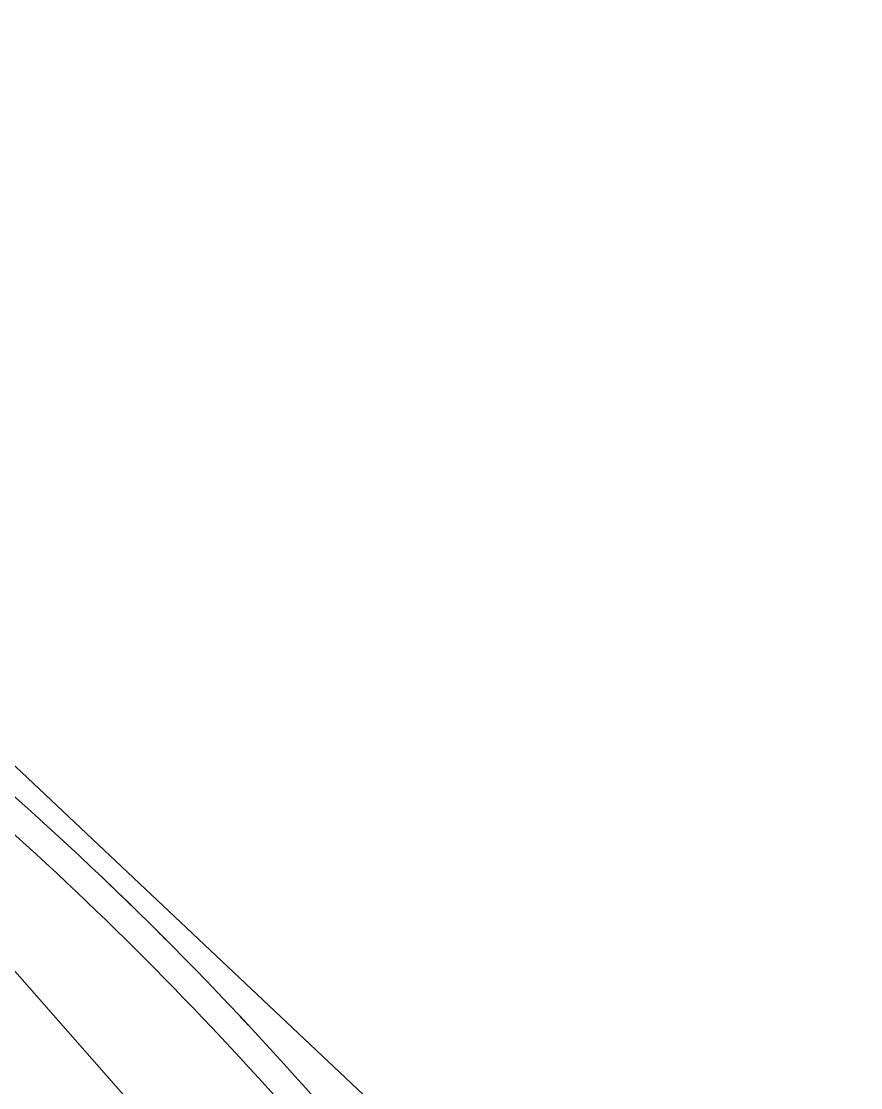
# Model space of a CAD drawing. Header units: millimetres. Extents: x 2822564 to 2991989, y -324396 to -253399.
# Drawn here: x 2833994.8 to 2834123.6, y -301584.7 to -301421.1 of the extents above; entities that cross this region are included whole.
import ezdxf

# ---------------------------------------------------------------- set-up
doc = ezdxf.new("R2010")
doc.units = ezdxf.units.MM
doc.linetypes.add('12017_XPLAN_GROUND$0$HIDDEN', pattern=[0.375, 0.25, -0.125])
doc.linetypes.add('DASHDOT', pattern=[1, 0.5, -0.25, 0, -0.25])
doc.layers.add('AX', color=1, linetype='DASHDOT')
doc.layers.add('coton tak bazo', color=191, linetype='Continuous', lineweight=5)
doc.layers.add('KATCHIN', color=253, linetype='12017_XPLAN_GROUND$0$HIDDEN', lineweight=5)

# ---------------------------------------------------------------- blocks, each defined once
blk = doc.blocks.new('fff')
at = {"layer": 'coton tak bazo', "ltscale": 0.303333}
blk.add_line((-1.69065, 0.29895), (-1.3091, -0.06044), dxfattribs=at)
at = {"layer": 'coton tak bazo', "ltscale": 0.090482}
blk.add_line((-1.53672, 0.20744), (-1.43347, 0.09003), dxfattribs=at)
blk.add_line((-1.53672, 0.20744), (-1.43347, 0.09003), dxfattribs=at)
at = {"layer": 'coton tak bazo', "ltscale": 0.000259523}
blk.add_line((-1.49083, 0.11757), (-1.49114, 0.11789), dxfattribs=at)
at = {"layer": 'coton tak bazo', "ltscale": 0.000189689}
blk.add_line((-1.49061, 0.11733), (-1.49083, 0.11757), dxfattribs=at)
at = {"layer": 'coton tak bazo', "ltscale": 0.000113354}
blk.add_line((-1.49048, 0.11718), (-1.49061, 0.11733), dxfattribs=at)
at = {"layer": 'coton tak bazo', "ltscale": 4.00707e-05}
blk.add_line((-1.49043, 0.11713), (-1.49048, 0.11718), dxfattribs=at)
at = {"layer": 'coton tak bazo', "ltscale": 5.84773e-05}
blk.add_line((-1.47703, 0.10329), (-1.4771, 0.10336), dxfattribs=at)
at = {"layer": 'coton tak bazo', "ltscale": 0.000175444}
blk.add_line((-1.47681, 0.10307), (-1.47703, 0.10329), dxfattribs=at)
at = {"layer": 'coton tak bazo', "ltscale": 0.000278276}
blk.add_line((-1.47647, 0.10273), (-1.47681, 0.10307), dxfattribs=at)
at = {"layer": 'coton tak bazo', "ltscale": 0.000365844}
blk.add_line((-1.47603, 0.10228), (-1.47647, 0.10273), dxfattribs=at)
at = {"layer": 'coton tak bazo', "ltscale": 0.000362038}
blk.add_line((-1.47558, 0.10184), (-1.47603, 0.10228), dxfattribs=at)
at = {"layer": 'coton tak bazo', "ltscale": 0.000278326}
blk.add_line((-1.47524, 0.1015), (-1.47558, 0.10184), dxfattribs=at)
at = {"layer": 'coton tak bazo', "ltscale": 0.000172055}
blk.add_line((-1.47503, 0.10129), (-1.47524, 0.1015), dxfattribs=at)
at = {"layer": 'coton tak bazo', "ltscale": 6.19404e-05}
blk.add_line((-1.47496, 0.10122), (-1.47503, 0.10129), dxfattribs=at)
at = {"layer": 'coton tak bazo', "ltscale": 0.000195047}
blk.add_line((-1.47355, 0.09982), (-1.47379, 0.10006), dxfattribs=at)
at = {"layer": 'coton tak bazo', "ltscale": 0.000546521}
blk.add_line((-1.47287, 0.09916), (-1.47355, 0.09982), dxfattribs=at)
at = {"layer": 'coton tak bazo', "ltscale": 0.000898133}
blk.add_line((-1.47177, 0.09808), (-1.47287, 0.09916), dxfattribs=at)
at = {"layer": 'coton tak bazo', "ltscale": 0.001211}
blk.add_line((-1.47027, 0.09661), (-1.47177, 0.09808), dxfattribs=at)
at = {"layer": 'coton tak bazo', "ltscale": 0.001074}
blk.add_line((-1.46893, 0.09532), (-1.47027, 0.09661), dxfattribs=at)
at = {"layer": 'coton tak bazo', "ltscale": 0.000840168}
blk.add_line((-1.46789, 0.09432), (-1.46893, 0.09532), dxfattribs=at)
at = {"layer": 'coton tak bazo', "ltscale": 0.000547071}
blk.add_line((-1.46721, 0.09366), (-1.46789, 0.09432), dxfattribs=at)
at = {"layer": 'coton tak bazo', "ltscale": 0.000195636}
blk.add_line((-1.46696, 0.09343), (-1.46721, 0.09366), dxfattribs=at)
at = {"layer": 'coton tak bazo', "ltscale": 0.000414305}
blk.add_line((-1.46623, 0.09272), (-1.46674, 0.09322), dxfattribs=at)
at = {"layer": 'coton tak bazo', "ltscale": 0.000406688}
blk.add_line((-1.46572, 0.09224), (-1.46623, 0.09272), dxfattribs=at)
at = {"layer": 'coton tak bazo'}
for radius, start, end in [(0.62561, 212.82881, 229.8292), (0.62057, 214.0919, 228.5661), (0.62561, 222.98822, 223.08475)]:
    blk.add_arc((-1.03423, 0.54523), radius, start, end, dxfattribs=at)
blk = doc.blocks.new('Surgery Zone')
at = {"layer": 'KATCHIN', "color": 85, "ltscale": 1.1, "true_color": 0x58ba48}
blk.add_circle((1610637.8, -562746.67, 0), 2200, dxfattribs=at)
at = {"layer": 'coton tak bazo', "xscale": 860.0000000000005, "yscale": 860.0000000000005, "zscale": 860.0000000000005, "rotation": 180}
blk.add_blockref('fff', (1610029.19, -564186.88, 0), dxfattribs=at)

msp = doc.modelspace()

# ---------------------------------------------------------------- block references
at = {"layer": 'AX'}
msp.add_blockref('Surgery Zone', (1222717.42, 262713.83, 0), dxfattribs=at)

doc.saveas('drawing.dxf')
